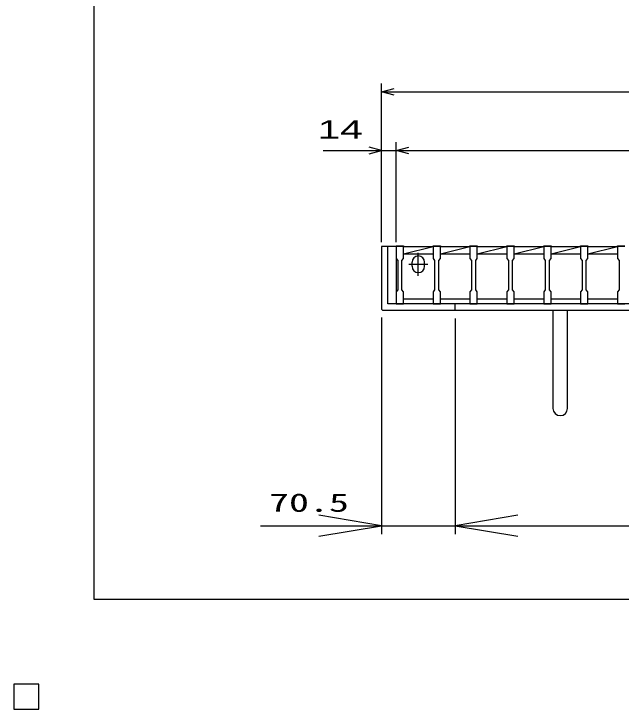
# Model space of a CAD drawing. Units: millimetres, scale not verified. Extents: x -1456 to 1389, y -1026 to 839.
# Drawn here: x -1456 to -875, y -1026 to -360 of the extents above; entities that cross this region are included whole.
import ezdxf
from ezdxf.enums import TextEntityAlignment as Align

# ---------------------------------------------------------------- set-up
doc = ezdxf.new("R2010")
doc.units = ezdxf.units.MM
doc.header["$LTSCALE"] = 8
for name, color, linetype, lineweight in [('0_2', 150, 'Continuous', 25), ('16', 3, 'Continuous', 25), ('19', 6, 'Continuous', 25), ('22', 4, 'Continuous', 25)]:
    doc.layers.add(name, color=color, linetype=linetype, lineweight=lineweight)
doc.styles.add('ベクトル', font='')
doc.styles.add('ＭＳ ゴシック', font='')
doc.styles.get('ベクトル').set_extended_font_data('ベクトル')
doc.styles.get('ＭＳ ゴシック').set_extended_font_data('MS Gothic')

# ---------------------------------------------------------------- blocks, each defined once
blk = doc.blocks.new('open_arrow')
at = {"color": 0, "linetype": 'Continuous', "lineweight": -2}
blk.add_lwpolyline([(7.5, 1.25), (0, 0), (7.5, -1.25)], dxfattribs=at)

msp = doc.modelspace()

# ---------------------------------------------------------------- linework, layer by layer
at = {"layer": '0_2'}
for p, q in [((-1379.2, -921.2), (-1379.2, 838.8)), ((1388.8, -921.2), (-1379.2, -921.2))]:
    msp.add_line(p, q, dxfattribs=at)
at = {"layer": '16'}
for p, q in [((-1090, -583), (-1090, -582.3)), ((-1090, -582.3), (-1083, -582.3)), ((-1090, -583), (-1090, -594.5)), ((-1083, -583), (-1090, -583)), ((-1090, -583), (-1090, -633)), ((-1083, -582.3), (-1083, -583)), ((-1083, -594.5), (-1083, -583)), ((-1083, -583), (-1054.7, -583)), ((-1083, -590), (-1054.7, -583)), ((-1054.7, -583), (-1054.7, -582.3)), ((-1054.7, -582.3), (-1047.7, -582.3)), ((-1054.7, -583), (-1054.7, -594.5)), ((-1047.7, -583), (-1054.7, -583)), ((-1047.7, -582.3), (-1047.7, -583)), ((-1047.7, -594.5), (-1047.7, -583)), ((-1047.7, -583), (-1019.4, -583)), ((-1047.7, -590), (-1019.4, -583)), ((-1019.4, -583), (-1019.4, -582.3)), ((-1019.4, -582.3), (-1012.4, -582.3)), ((-1019.4, -583), (-1019.4, -594.5)), ((-1012.4, -583), (-1019.4, -583)), ((-1012.4, -582.3), (-1012.4, -583)), ((-1012.4, -594.5), (-1012.4, -583)), ((-1012.4, -583), (-984.1, -583)), ((-1012.4, -590), (-984.1, -583)), ((-984.1, -583), (-984.1, -582.3)), ((-984.1, -582.3), (-977.1, -582.3)), ((-984.1, -583), (-984.1, -594.5)), ((-977.1, -583), (-984.1, -583)), ((-977.1, -582.3), (-977.1, -583)), ((-977.1, -594.5), (-977.1, -583)), ((-977.1, -583), (-948.8, -583)), ((-977.1, -590), (-948.8, -583)), ((-948.8, -583), (-948.8, -582.3)), ((-948.8, -582.3), (-941.8, -582.3)), ((-948.8, -583), (-948.8, -594.5)), ((-941.8, -583), (-948.8, -583)), ((-941.8, -582.3), (-941.8, -583)), ((-941.8, -594.5), (-941.8, -583)), ((-941.8, -583), (-913.5, -583)), ((-941.8, -590), (-913.5, -583)), ((-913.5, -583), (-913.5, -582.3)), ((-913.5, -582.3), (-906.5, -582.3)), ((-913.5, -583), (-913.5, -594.5)), ((-906.5, -583), (-913.5, -583)), ((-906.5, -582.3), (-906.5, -583)), ((-906.5, -594.5), (-906.5, -583)), ((-906.5, -583), (-878.2, -583)), ((-906.5, -590), (-878.2, -583)), ((-878.2, -583), (-878.2, -582.3)), ((-878.2, -582.3), (-871.2, -582.3)), ((-878.2, -583), (-878.2, -594.5)), ((-871.2, -583), (-878.2, -583)), ((-1083, -590), (-1054.7, -590)), ((-1068.85, -611), (-1068.85, -589)), ((-1047.7, -590), (-1019.4, -590)), ((-1012.4, -590), (-984.1, -590)), ((-977.1, -590), (-948.8, -590)), ((-941.8, -590), (-913.5, -590)), ((-906.5, -590), (-878.2, -590)), ((-1090, -594.5), (-1088.5, -596.5)), ((-1088.5, -596.5), (-1088.5, -624.5)), ((-1084.5, -596.5), (-1083, -594.5)), ((-1084.5, -624.5), (-1084.5, -596.5)), ((-1074.85, -602), (-1074.85, -598)), ((-1062.85, -602), (-1062.85, -598)), ((-1054.7, -594.5), (-1053.2, -596.5)), ((-1053.2, -596.5), (-1053.2, -624.5)), ((-1049.2, -596.5), (-1047.7, -594.5)), ((-1049.2, -624.5), (-1049.2, -596.5)), ((-1019.4, -594.5), (-1017.9, -596.5)), ((-1017.9, -596.5), (-1017.9, -624.5)), ((-1013.9, -596.5), (-1012.4, -594.5)), ((-1013.9, -624.5), (-1013.9, -596.5)), ((-984.1, -594.5), (-982.6, -596.5)), ((-982.6, -596.5), (-982.6, -624.5)), ((-978.6, -596.5), (-977.1, -594.5)), ((-978.6, -624.5), (-978.6, -596.5)), ((-948.8, -594.5), (-947.3, -596.5)), ((-947.3, -596.5), (-947.3, -624.5)), ((-943.3, -596.5), (-941.8, -594.5)), ((-943.3, -624.5), (-943.3, -596.5)), ((-913.5, -594.5), (-912, -596.5)), ((-912, -596.5), (-912, -624.5)), ((-908, -596.5), (-906.5, -594.5)), ((-908, -624.5), (-908, -596.5)), ((-878.2, -594.5), (-876.7, -596.5)), ((-876.7, -596.5), (-876.7, -624.5)), ((-1077.85, -600), (-1059.85, -600)), ((-1088.5, -624.5), (-1090, -626.5)), ((-1083, -626.5), (-1084.5, -624.5)), ((-1053.2, -624.5), (-1054.7, -626.5)), ((-1047.7, -626.5), (-1049.2, -624.5)), ((-1017.9, -624.5), (-1019.4, -626.5)), ((-1012.4, -626.5), (-1013.9, -624.5)), ((-982.6, -624.5), (-984.1, -626.5)), ((-977.1, -626.5), (-978.6, -624.5)), ((-947.3, -624.5), (-948.8, -626.5)), ((-941.8, -626.5), (-943.3, -624.5)), ((-912, -624.5), (-913.5, -626.5)), ((-906.5, -626.5), (-908, -624.5)), ((-876.7, -624.5), (-878.2, -626.5)), ((-1090, -626.5), (-1090, -638)), ((-1083, -638), (-1083, -626.5)), ((-1054.7, -626.5), (-1054.7, -638)), ((-1047.7, -638), (-1047.7, -626.5)), ((-1019.4, -626.5), (-1019.4, -638)), ((-1012.4, -638), (-1012.4, -626.5)), ((-984.1, -626.5), (-984.1, -638)), ((-977.1, -638), (-977.1, -626.5)), ((-948.8, -626.5), (-948.8, -638)), ((-941.8, -638), (-941.8, -626.5)), ((-913.5, -626.5), (-913.5, -638)), ((-906.5, -638), (-906.5, -626.5)), ((-878.2, -626.5), (-878.2, -638)), ((-1090, -638), (-1083, -638)), ((-1083, -633), (-1054.7, -633)), ((-1054.7, -638), (-1047.7, -638)), ((-1047.7, -633), (-1019.4, -633)), ((-1019.4, -638), (-1012.4, -638)), ((-1012.4, -633), (-984.1, -633)), ((-984.1, -638), (-977.1, -638)), ((-977.1, -633), (-948.8, -633)), ((-948.8, -638), (-941.8, -638)), ((-941.8, -633), (-913.5, -633)), ((-913.5, -638), (-906.5, -638)), ((-906.5, -633), (-878.2, -633)), ((-878.2, -638), (-871.2, -638)), ((-1432, -1002), (-1456, -1002)), ((-1456, -1002), (-1456, -1026)), ((-1432, -1002), (-1456, -1002)), ((-1456, -1002), (-1456, -1026)), ((-1432, -1002), (-1456, -1002)), ((-1456, -1002), (-1456, -1026)), ((-1432, -1002), (-1456, -1002)), ((-1456, -1002), (-1456, -1026)), ((-1432, -1002), (-1456, -1002)), ((-1456, -1002), (-1456, -1026)), ((-1432, -1026), (-1432, -1002)), ((-1432, -1026), (-1432, -1002)), ((-1432, -1026), (-1432, -1002)), ((-1432, -1026), (-1432, -1002)), ((-1432, -1026), (-1432, -1002)), ((-1456, -1026), (-1432, -1026)), ((-1456, -1026), (-1432, -1026)), ((-1456, -1026), (-1432, -1026)), ((-1456, -1026), (-1432, -1026)), ((-1456, -1026), (-1432, -1026))]:
    msp.add_line(p, q, dxfattribs=at)
for centre, start, end in [((-1068.85, -598), 0, 180), ((-1068.85, -602), 180, 0)]:
    msp.add_arc(centre, 6, start, end, dxfattribs=at)
at = {"layer": '19'}
for p, q in [((-1090, -583), (-1104, -583)), ((-1104, -583), (-1104, -643)), ((-1098, -638), (-1098, -583)), ((-494.6, -638), (-1098, -638)), ((-1033.5, -644), (-1033.5, -638)), ((-1104, -643), (-1103, -644)), ((-1103, -644), (-494.6, -644)), ((-940, -644), (-940, -738)), ((-926, -738), (-926, -644))]:
    msp.add_line(p, q, dxfattribs=at)
msp.add_arc((-933, -738), 7, 180, 0, dxfattribs=at)
at = {"layer": '22'}
for p, q in [((-1104, -579), (-1104, -427)), ((-1104, -435), (-1092, -431.8)), ((-1092, -438.2), (-1104, -435)), ((-1104, -435), (-363, -435)), ((-1104, -579), (-1104, -483)), ((-1090, -579), (-1090, -483)), ((-1160, -491), (-1104, -491)), ((-1104, -491), (-1116, -487.8)), ((-1116, -494.2), (-1104, -491)), ((-1104, -491), (-1090, -491)), ((-1090, -491), (-1078, -487.8)), ((-1078, -494.2), (-1090, -491)), ((-1090, -491), (-377, -491)), ((-1104, -651), (-1104, -858.351)), ((-1033.5, -652), (-1033.5, -858.351)), ((-1033.5, -652), (-1033.5, -858.351)), ((-1219.982, -850.351), (-1033.5, -850.351)), ((-1033.5, -850.351), (-433.5, -850.351))]:
    msp.add_line(p, q, dxfattribs=at)
at = {"layer": '22', "color": 2}
for p, q in [((-1432, -1002), (-1456, -1002)), ((-1456, -1002), (-1456, -1026)), ((-1432, -1002), (-1456, -1002)), ((-1456, -1002), (-1456, -1026)), ((-1432, -1002), (-1456, -1002)), ((-1456, -1002), (-1456, -1026)), ((-1432, -1026), (-1432, -1002)), ((-1432, -1026), (-1432, -1002)), ((-1432, -1026), (-1432, -1002)), ((-1456, -1026), (-1432, -1026)), ((-1456, -1026), (-1432, -1026)), ((-1456, -1026), (-1432, -1026))]:
    msp.add_line(p, q, dxfattribs=at)

# ---------------------------------------------------------------- block references
at = {"layer": '22', "xscale": 8, "yscale": 8, "rotation": 180}
msp.add_blockref('open_arrow', (-1104, -850.351), dxfattribs=at)
at = {"layer": '22', "xscale": 8, "yscale": 8}
msp.add_blockref('open_arrow', (-1033.5, -850.351), dxfattribs=at)

# ---------------------------------------------------------------- texts
at = {"layer": '22', "color": 2, "style": 'ベクトル', "width": 1.65}
msp.add_text(' 14 ', height=17.6, dxfattribs=at).set_placement((-1176, -471), align=Align.MIDDLE_LEFT)
at = {"layer": '22', "style": 'ＭＳ ゴシック', "width": 1.6}
msp.add_text('70.5', height=17.6, dxfattribs=at).set_placement((-1135.182, -842.351), align=Align.BOTTOM_RIGHT)

doc.saveas('drawing.dxf')
